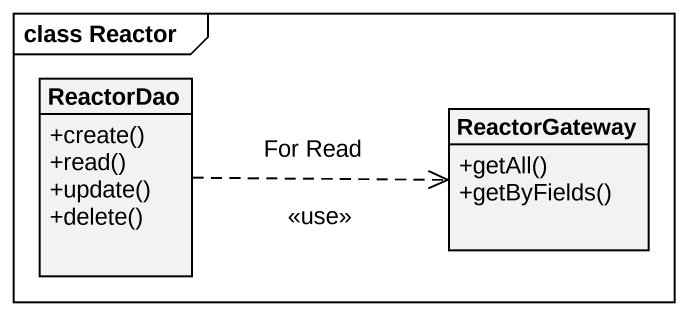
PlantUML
@startuml
mainframe class Reactor
hide circle
hide empty members
skinparam classAttributeIconSize 0
class ReactorDao {
  +create()
  +read()
  +update()
  +delete()
}
class ReactorGateway {
  +getAll()
  +getByFields()
}
ReactorDao .right.> ReactorGateway : For Read\n<<use>>
@enduml
